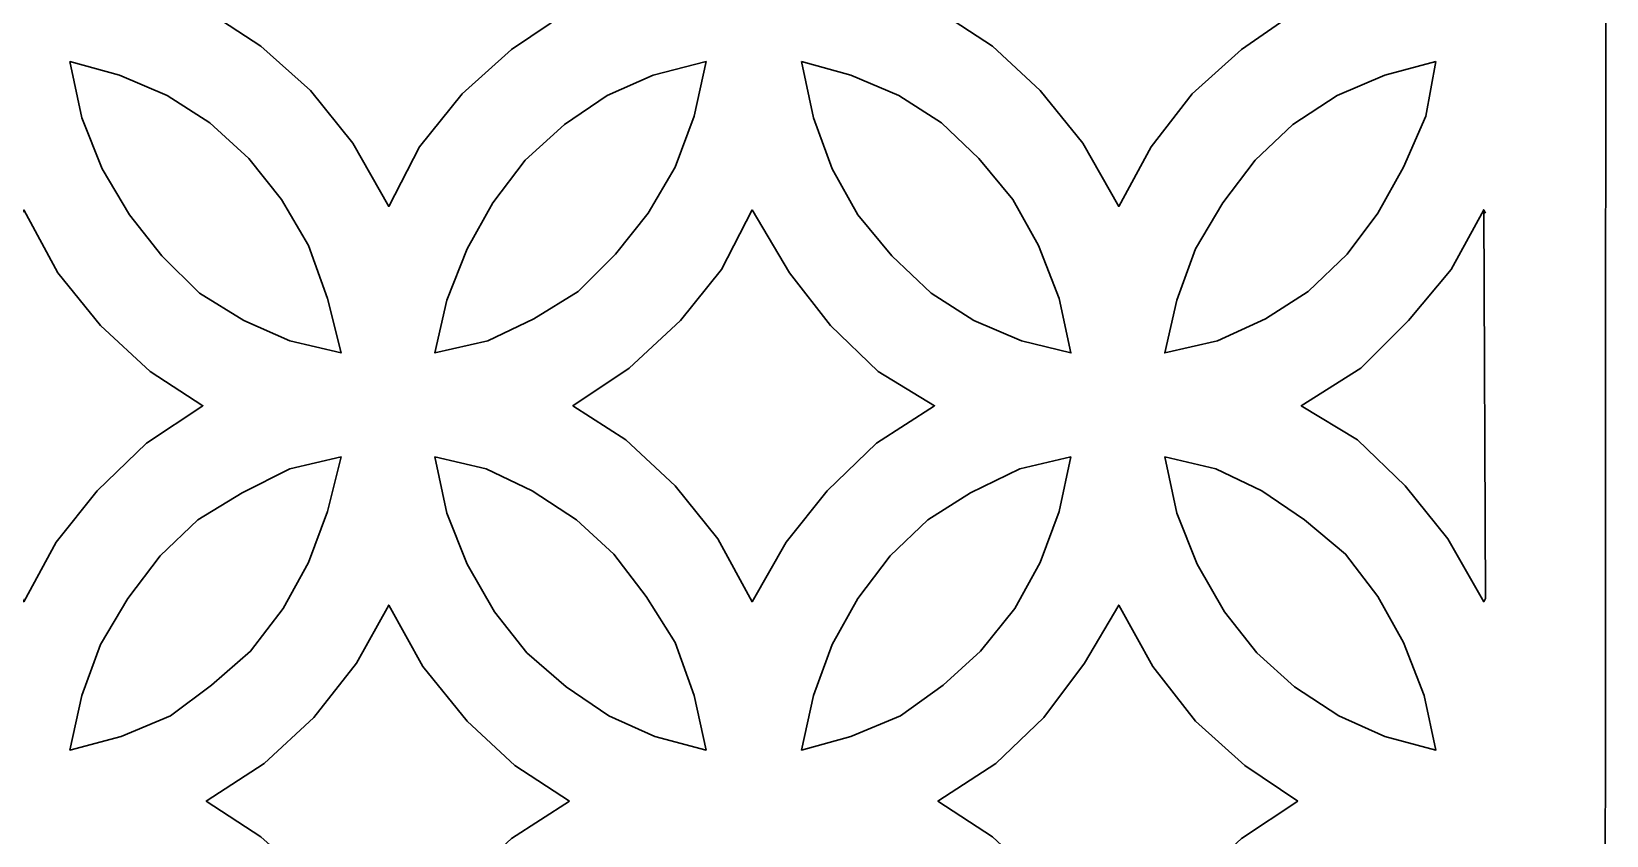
# Model space of a CAD drawing. Header units: centimetres. Extents: x -27 to -19.59, y -7.34 to -0.28.
# Drawn here: x -23.292 to -19.586, y -5.286 to -3.393 of the extents above; entities that cross this region are included whole.
import ezdxf

# ---------------------------------------------------------------- set-up
doc = ezdxf.new("R2010")
doc.units = ezdxf.units.CM
doc.header["$MEASUREMENT"] = 0
doc.layers.add('layer 1', color=7, linetype='Continuous')

msp = doc.modelspace()

# ---------------------------------------------------------------- linework, layer by layer
at = {"layer": 'layer 1', "color": 250, "lineweight": 30}
for points, knots in [([(-19.58969, -7.3408), (-19.58969, -7.3408), (-26.99913, -7.3408), (-26.99913, -7.3408), (-26.99913, -7.3408), (-26.99913, -7.3408), (-26.99913, -0.27655), (-26.99913, -0.27655), (-26.99913, -0.27655), (-26.99913, -0.27655), (-19.58568, -0.27655), (-19.58568, -0.27655)], [0, 0, 0, 0, 0.25, 0.25, 0.25, 0.25, 0.5, 0.5, 0.5, 0.5, 1, 1, 1, 1]), ([(-22.02606, -3.34308), (-22.02606, -3.34308), (-22.16253, -3.43539), (-22.16253, -3.43539), (-22.16253, -3.43539), (-22.16253, -3.43539), (-22.27892, -3.53975), (-22.27892, -3.53975), (-22.27892, -3.53975), (-22.27892, -3.53975), (-22.37927, -3.66418), (-22.37927, -3.66418), (-22.37927, -3.66418), (-22.37927, -3.66418), (-22.45152, -3.80466), (-22.45152, -3.80466), (-22.45152, -3.80466), (-22.45152, -3.80466), (-22.53581, -3.65615), (-22.53581, -3.65615), (-22.53581, -3.65615), (-22.53581, -3.65615), (-22.63615, -3.53173), (-22.63615, -3.53173), (-22.63615, -3.53173), (-22.63615, -3.53173), (-22.75255, -3.42737), (-22.75255, -3.42737), (-22.75255, -3.42737), (-22.75255, -3.42737), (-22.88099, -3.34308), (-22.88099, -3.34308), (-22.88099, -3.34308), (-22.88099, -3.34308), (-22.74452, -3.25477), (-22.74452, -3.25477), (-22.74452, -3.25477), (-22.74452, -3.25477), (-22.62812, -3.14239), (-22.62812, -3.14239), (-22.62812, -3.14239), (-22.62812, -3.14239), (-22.52778, -3.01796), (-22.52778, -3.01796), (-22.52778, -3.01796), (-22.52778, -3.01796), (-22.45152, -2.87748), (-22.45152, -2.87748), (-22.45152, -2.87748), (-22.45152, -2.87748), (-22.37124, -3.02599), (-22.37124, -3.02599), (-22.37124, -3.02599), (-22.37124, -3.02599), (-22.26688, -3.15042), (-22.26688, -3.15042), (-22.26688, -3.15042), (-22.26688, -3.15042), (-22.1545, -3.25879), (-22.1545, -3.25879), (-22.1545, -3.25879), (-22.1545, -3.25879), (-22.02606, -3.34308), (-22.02606, -3.34308)], [0, 0, 0, 0, 0.0588235, 0.0588235, 0.0588235, 0.0588235, 0.1176471, 0.1176471, 0.1176471, 0.1176471, 0.1764706, 0.1764706, 0.1764706, 0.1764706, 0.2352941, 0.2352941, 0.2352941, 0.2352941, 0.2941176, 0.2941176, 0.2941176, 0.2941176, 0.3529412, 0.3529412, 0.3529412, 0.3529412, 0.4117647, 0.4117647, 0.4117647, 0.4117647, 0.4705882, 0.4705882, 0.4705882, 0.4705882, 0.5294118, 0.5294118, 0.5294118, 0.5294118, 0.5882353, 0.5882353, 0.5882353, 0.5882353, 0.6470588, 0.6470588, 0.6470588, 0.6470588, 0.7058824, 0.7058824, 0.7058824, 0.7058824, 0.7647059, 0.7647059, 0.7647059, 0.7647059, 0.8235294, 0.8235294, 0.8235294, 0.8235294, 0.8823529, 0.8823529, 0.8823529, 0.8823529, 1, 1, 1, 1]), ([(-20.31217, -3.34308), (-20.31217, -3.34308), (-20.44463, -3.43539), (-20.44463, -3.43539), (-20.44463, -3.43539), (-20.44463, -3.43539), (-20.56103, -3.53975), (-20.56103, -3.53975), (-20.56103, -3.53975), (-20.56103, -3.53975), (-20.65736, -3.66418), (-20.65736, -3.66418), (-20.65736, -3.66418), (-20.65736, -3.66418), (-20.7336, -3.80466), (-20.7336, -3.80466), (-20.7336, -3.80466), (-20.7336, -3.80466), (-20.81791, -3.65615), (-20.81791, -3.65615), (-20.81791, -3.65615), (-20.81791, -3.65615), (-20.91825, -3.53173), (-20.91825, -3.53173), (-20.91825, -3.53173), (-20.91825, -3.53173), (-21.03064, -3.42737), (-21.03064, -3.42737), (-21.03064, -3.42737), (-21.03064, -3.42737), (-21.15908, -3.34308), (-21.15908, -3.34308), (-21.15908, -3.34308), (-21.15908, -3.34308), (-21.02261, -3.25477), (-21.02261, -3.25477), (-21.02261, -3.25477), (-21.02261, -3.25477), (-20.91023, -3.14239), (-20.91023, -3.14239), (-20.91023, -3.14239), (-20.91023, -3.14239), (-20.8139, -3.01796), (-20.8139, -3.01796), (-20.8139, -3.01796), (-20.8139, -3.01796), (-20.7336, -2.87748), (-20.7336, -2.87748), (-20.7336, -2.87748), (-20.7336, -2.87748), (-20.65334, -3.02599), (-20.65334, -3.02599), (-20.65334, -3.02599), (-20.65334, -3.02599), (-20.553, -3.15042), (-20.553, -3.15042), (-20.553, -3.15042), (-20.553, -3.15042), (-20.4366, -3.25879), (-20.4366, -3.25879), (-20.4366, -3.25879), (-20.4366, -3.25879), (-20.31217, -3.34308), (-20.31217, -3.34308)], [0, 0, 0, 0, 0.0588235, 0.0588235, 0.0588235, 0.0588235, 0.1176471, 0.1176471, 0.1176471, 0.1176471, 0.1764706, 0.1764706, 0.1764706, 0.1764706, 0.2352941, 0.2352941, 0.2352941, 0.2352941, 0.2941176, 0.2941176, 0.2941176, 0.2941176, 0.3529412, 0.3529412, 0.3529412, 0.3529412, 0.4117647, 0.4117647, 0.4117647, 0.4117647, 0.4705882, 0.4705882, 0.4705882, 0.4705882, 0.5294118, 0.5294118, 0.5294118, 0.5294118, 0.5882353, 0.5882353, 0.5882353, 0.5882353, 0.6470588, 0.6470588, 0.6470588, 0.6470588, 0.7058824, 0.7058824, 0.7058824, 0.7058824, 0.7647059, 0.7647059, 0.7647059, 0.7647059, 0.8235294, 0.8235294, 0.8235294, 0.8235294, 0.8823529, 0.8823529, 0.8823529, 0.8823529, 1, 1, 1, 1]), ([(-23.20209, -3.46349), (-23.20209, -3.46349), (-23.174, -3.59594), (-23.174, -3.59594), (-23.174, -3.59594), (-23.174, -3.59594), (-23.12583, -3.71636), (-23.12583, -3.71636), (-23.12583, -3.71636), (-23.12583, -3.71636), (-23.06161, -3.82473), (-23.06161, -3.82473), (-23.06161, -3.82473), (-23.06161, -3.82473), (-22.98535, -3.92106), (-22.98535, -3.92106), (-22.98535, -3.92106), (-22.98535, -3.92106), (-22.89705, -4.00936), (-22.89705, -4.00936), (-22.89705, -4.00936), (-22.89705, -4.00936), (-22.79269, -4.07359), (-22.79269, -4.07359), (-22.79269, -4.07359), (-22.79269, -4.07359), (-22.68432, -4.12175), (-22.68432, -4.12175), (-22.68432, -4.12175), (-22.68432, -4.12175), (-22.5639, -4.14985), (-22.5639, -4.14985), (-22.5639, -4.14985), (-22.5639, -4.14985), (-22.59601, -4.02141), (-22.59601, -4.02141), (-22.59601, -4.02141), (-22.59601, -4.02141), (-22.64016, -3.89698), (-22.64016, -3.89698), (-22.64016, -3.89698), (-22.64016, -3.89698), (-22.70439, -3.78861), (-22.70439, -3.78861), (-22.70439, -3.78861), (-22.70439, -3.78861), (-22.78065, -3.69228), (-22.78065, -3.69228), (-22.78065, -3.69228), (-22.78065, -3.69228), (-22.87296, -3.60799), (-22.87296, -3.60799), (-22.87296, -3.60799), (-22.87296, -3.60799), (-22.97331, -3.54377), (-22.97331, -3.54377), (-22.97331, -3.54377), (-22.97331, -3.54377), (-23.08569, -3.4956), (-23.08569, -3.4956), (-23.08569, -3.4956), (-23.08569, -3.4956), (-23.20209, -3.46349), (-23.20209, -3.46349)], [0, 0, 0, 0, 0.0588235, 0.0588235, 0.0588235, 0.0588235, 0.1176471, 0.1176471, 0.1176471, 0.1176471, 0.1764706, 0.1764706, 0.1764706, 0.1764706, 0.2352941, 0.2352941, 0.2352941, 0.2352941, 0.2941176, 0.2941176, 0.2941176, 0.2941176, 0.3529412, 0.3529412, 0.3529412, 0.3529412, 0.4117647, 0.4117647, 0.4117647, 0.4117647, 0.4705882, 0.4705882, 0.4705882, 0.4705882, 0.5294118, 0.5294118, 0.5294118, 0.5294118, 0.5882353, 0.5882353, 0.5882353, 0.5882353, 0.6470588, 0.6470588, 0.6470588, 0.6470588, 0.7058824, 0.7058824, 0.7058824, 0.7058824, 0.7647059, 0.7647059, 0.7647059, 0.7647059, 0.8235294, 0.8235294, 0.8235294, 0.8235294, 0.8823529, 0.8823529, 0.8823529, 0.8823529, 1, 1, 1, 1]), ([(-21.70495, -3.46349), (-21.70495, -3.46349), (-21.82938, -3.4956), (-21.82938, -3.4956), (-21.82938, -3.4956), (-21.82938, -3.4956), (-21.93775, -3.54377), (-21.93775, -3.54377), (-21.93775, -3.54377), (-21.93775, -3.54377), (-22.0381, -3.612), (-22.0381, -3.612), (-22.0381, -3.612), (-22.0381, -3.612), (-22.13042, -3.69629), (-22.13042, -3.69629), (-22.13042, -3.69629), (-22.13042, -3.69629), (-22.20668, -3.79663), (-22.20668, -3.79663), (-22.20668, -3.79663), (-22.20668, -3.79663), (-22.26688, -3.90501), (-22.26688, -3.90501), (-22.26688, -3.90501), (-22.26688, -3.90501), (-22.31505, -4.02542), (-22.31505, -4.02542), (-22.31505, -4.02542), (-22.31505, -4.02542), (-22.34315, -4.14985), (-22.34315, -4.14985), (-22.34315, -4.14985), (-22.34315, -4.14985), (-22.21872, -4.12175), (-22.21872, -4.12175), (-22.21872, -4.12175), (-22.21872, -4.12175), (-22.11035, -4.06957), (-22.11035, -4.06957), (-22.11035, -4.06957), (-22.11035, -4.06957), (-22.00599, -4.00535), (-22.00599, -4.00535), (-22.00599, -4.00535), (-22.00599, -4.00535), (-21.91768, -3.91705), (-21.91768, -3.91705), (-21.91768, -3.91705), (-21.91768, -3.91705), (-21.84142, -3.82072), (-21.84142, -3.82072), (-21.84142, -3.82072), (-21.84142, -3.82072), (-21.7772, -3.71235), (-21.7772, -3.71235), (-21.7772, -3.71235), (-21.7772, -3.71235), (-21.73305, -3.59193), (-21.73305, -3.59193), (-21.73305, -3.59193), (-21.73305, -3.59193), (-21.70495, -3.46349), (-21.70495, -3.46349)], [0, 0, 0, 0, 0.0588235, 0.0588235, 0.0588235, 0.0588235, 0.1176471, 0.1176471, 0.1176471, 0.1176471, 0.1764706, 0.1764706, 0.1764706, 0.1764706, 0.2352941, 0.2352941, 0.2352941, 0.2352941, 0.2941176, 0.2941176, 0.2941176, 0.2941176, 0.3529412, 0.3529412, 0.3529412, 0.3529412, 0.4117647, 0.4117647, 0.4117647, 0.4117647, 0.4705882, 0.4705882, 0.4705882, 0.4705882, 0.5294118, 0.5294118, 0.5294118, 0.5294118, 0.5882353, 0.5882353, 0.5882353, 0.5882353, 0.6470588, 0.6470588, 0.6470588, 0.6470588, 0.7058824, 0.7058824, 0.7058824, 0.7058824, 0.7647059, 0.7647059, 0.7647059, 0.7647059, 0.8235294, 0.8235294, 0.8235294, 0.8235294, 0.8823529, 0.8823529, 0.8823529, 0.8823529, 1, 1, 1, 1]), ([(-21.48018, -3.46349), (-21.48018, -3.46349), (-21.45209, -3.59594), (-21.45209, -3.59594), (-21.45209, -3.59594), (-21.45209, -3.59594), (-21.40793, -3.71636), (-21.40793, -3.71636), (-21.40793, -3.71636), (-21.40793, -3.71636), (-21.34773, -3.82473), (-21.34773, -3.82473), (-21.34773, -3.82473), (-21.34773, -3.82473), (-21.26745, -3.92106), (-21.26745, -3.92106), (-21.26745, -3.92106), (-21.26745, -3.92106), (-21.17514, -4.00936), (-21.17514, -4.00936), (-21.17514, -4.00936), (-21.17514, -4.00936), (-21.07479, -4.07359), (-21.07479, -4.07359), (-21.07479, -4.07359), (-21.07479, -4.07359), (-20.96241, -4.12175), (-20.96241, -4.12175), (-20.96241, -4.12175), (-20.96241, -4.12175), (-20.846, -4.14985), (-20.846, -4.14985), (-20.846, -4.14985), (-20.846, -4.14985), (-20.8741, -4.02141), (-20.8741, -4.02141), (-20.8741, -4.02141), (-20.8741, -4.02141), (-20.92227, -3.89698), (-20.92227, -3.89698), (-20.92227, -3.89698), (-20.92227, -3.89698), (-20.98247, -3.78861), (-20.98247, -3.78861), (-20.98247, -3.78861), (-20.98247, -3.78861), (-21.06275, -3.69228), (-21.06275, -3.69228), (-21.06275, -3.69228), (-21.06275, -3.69228), (-21.15105, -3.60799), (-21.15105, -3.60799), (-21.15105, -3.60799), (-21.15105, -3.60799), (-21.25138, -3.54377), (-21.25138, -3.54377), (-21.25138, -3.54377), (-21.25138, -3.54377), (-21.36378, -3.4956), (-21.36378, -3.4956), (-21.36378, -3.4956), (-21.36378, -3.4956), (-21.48018, -3.46349), (-21.48018, -3.46349)], [0, 0, 0, 0, 0.0588235, 0.0588235, 0.0588235, 0.0588235, 0.1176471, 0.1176471, 0.1176471, 0.1176471, 0.1764706, 0.1764706, 0.1764706, 0.1764706, 0.2352941, 0.2352941, 0.2352941, 0.2352941, 0.2941176, 0.2941176, 0.2941176, 0.2941176, 0.3529412, 0.3529412, 0.3529412, 0.3529412, 0.4117647, 0.4117647, 0.4117647, 0.4117647, 0.4705882, 0.4705882, 0.4705882, 0.4705882, 0.5294118, 0.5294118, 0.5294118, 0.5294118, 0.5882353, 0.5882353, 0.5882353, 0.5882353, 0.6470588, 0.6470588, 0.6470588, 0.6470588, 0.7058824, 0.7058824, 0.7058824, 0.7058824, 0.7647059, 0.7647059, 0.7647059, 0.7647059, 0.8235294, 0.8235294, 0.8235294, 0.8235294, 0.8823529, 0.8823529, 0.8823529, 0.8823529, 1, 1, 1, 1]), ([(-19.98706, -3.46349), (-19.98706, -3.46349), (-20.10747, -3.4956), (-20.10747, -3.4956), (-20.10747, -3.4956), (-20.10747, -3.4956), (-20.21984, -3.54377), (-20.21984, -3.54377), (-20.21984, -3.54377), (-20.21984, -3.54377), (-20.32421, -3.612), (-20.32421, -3.612), (-20.32421, -3.612), (-20.32421, -3.612), (-20.41252, -3.69629), (-20.41252, -3.69629), (-20.41252, -3.69629), (-20.41252, -3.69629), (-20.48878, -3.79663), (-20.48878, -3.79663), (-20.48878, -3.79663), (-20.48878, -3.79663), (-20.553, -3.90501), (-20.553, -3.90501), (-20.553, -3.90501), (-20.553, -3.90501), (-20.59715, -4.02542), (-20.59715, -4.02542), (-20.59715, -4.02542), (-20.59715, -4.02542), (-20.62525, -4.14985), (-20.62525, -4.14985), (-20.62525, -4.14985), (-20.62525, -4.14985), (-20.50082, -4.12175), (-20.50082, -4.12175), (-20.50082, -4.12175), (-20.50082, -4.12175), (-20.38844, -4.06957), (-20.38844, -4.06957), (-20.38844, -4.06957), (-20.38844, -4.06957), (-20.28809, -4.00535), (-20.28809, -4.00535), (-20.28809, -4.00535), (-20.28809, -4.00535), (-20.19577, -3.91705), (-20.19577, -3.91705), (-20.19577, -3.91705), (-20.19577, -3.91705), (-20.12353, -3.82072), (-20.12353, -3.82072), (-20.12353, -3.82072), (-20.12353, -3.82072), (-20.06332, -3.71235), (-20.06332, -3.71235), (-20.06332, -3.71235), (-20.06332, -3.71235), (-20.01114, -3.59193), (-20.01114, -3.59193), (-20.01114, -3.59193), (-20.01114, -3.59193), (-19.98706, -3.46349), (-19.98706, -3.46349)], [0, 0, 0, 0, 0.0588235, 0.0588235, 0.0588235, 0.0588235, 0.1176471, 0.1176471, 0.1176471, 0.1176471, 0.1764706, 0.1764706, 0.1764706, 0.1764706, 0.2352941, 0.2352941, 0.2352941, 0.2352941, 0.2941176, 0.2941176, 0.2941176, 0.2941176, 0.3529412, 0.3529412, 0.3529412, 0.3529412, 0.4117647, 0.4117647, 0.4117647, 0.4117647, 0.4705882, 0.4705882, 0.4705882, 0.4705882, 0.5294118, 0.5294118, 0.5294118, 0.5294118, 0.5882353, 0.5882353, 0.5882353, 0.5882353, 0.6470588, 0.6470588, 0.6470588, 0.6470588, 0.7058824, 0.7058824, 0.7058824, 0.7058824, 0.7647059, 0.7647059, 0.7647059, 0.7647059, 0.8235294, 0.8235294, 0.8235294, 0.8235294, 0.8823529, 0.8823529, 0.8823529, 0.8823529, 1, 1, 1, 1]), ([(-23.31046, -3.81269), (-23.31046, -3.81269), (-23.23019, -3.9612), (-23.23019, -3.9612), (-23.23019, -3.9612), (-23.23019, -3.9612), (-23.12984, -4.08563), (-23.12984, -4.08563), (-23.12984, -4.08563), (-23.12984, -4.08563), (-23.01344, -4.194), (-23.01344, -4.194), (-23.01344, -4.194), (-23.01344, -4.194), (-22.88902, -4.27427), (-22.88902, -4.27427), (-22.88902, -4.27427), (-22.88902, -4.27427), (-23.02147, -4.36258), (-23.02147, -4.36258), (-23.02147, -4.36258), (-23.02147, -4.36258), (-23.13787, -4.47496), (-23.13787, -4.47496), (-23.13787, -4.47496), (-23.13787, -4.47496), (-23.2342, -4.59538), (-23.2342, -4.59538), (-23.2342, -4.59538), (-23.2342, -4.59538), (-23.31046, -4.73586), (-23.31046, -4.73586), (-23.31046, -4.73586), (-23.31046, -4.73586), (-23.39475, -4.58735), (-23.39475, -4.58735), (-23.39475, -4.58735), (-23.39475, -4.58735), (-23.4951, -4.46292), (-23.4951, -4.46292), (-23.4951, -4.46292), (-23.4951, -4.46292), (-23.6115, -4.35455), (-23.6115, -4.35455), (-23.6115, -4.35455), (-23.6115, -4.35455), (-23.73592, -4.27427), (-23.73592, -4.27427), (-23.73592, -4.27427), (-23.73592, -4.27427), (-23.60347, -4.18597), (-23.60347, -4.18597), (-23.60347, -4.18597), (-23.60347, -4.18597), (-23.48707, -4.07359), (-23.48707, -4.07359), (-23.48707, -4.07359), (-23.48707, -4.07359), (-23.39074, -3.95317), (-23.39074, -3.95317), (-23.39074, -3.95317), (-23.39074, -3.95317), (-23.31046, -3.81269), (-23.31046, -3.81269)], [0, 0, 0, 0, 0.0588235, 0.0588235, 0.0588235, 0.0588235, 0.1176471, 0.1176471, 0.1176471, 0.1176471, 0.1764706, 0.1764706, 0.1764706, 0.1764706, 0.2352941, 0.2352941, 0.2352941, 0.2352941, 0.2941176, 0.2941176, 0.2941176, 0.2941176, 0.3529412, 0.3529412, 0.3529412, 0.3529412, 0.4117647, 0.4117647, 0.4117647, 0.4117647, 0.4705882, 0.4705882, 0.4705882, 0.4705882, 0.5294118, 0.5294118, 0.5294118, 0.5294118, 0.5882353, 0.5882353, 0.5882353, 0.5882353, 0.6470588, 0.6470588, 0.6470588, 0.6470588, 0.7058824, 0.7058824, 0.7058824, 0.7058824, 0.7647059, 0.7647059, 0.7647059, 0.7647059, 0.8235294, 0.8235294, 0.8235294, 0.8235294, 0.8823529, 0.8823529, 0.8823529, 0.8823529, 1, 1, 1, 1]), ([(-21.59658, -3.81269), (-21.59658, -3.81269), (-21.50828, -3.9612), (-21.50828, -3.9612), (-21.50828, -3.9612), (-21.50828, -3.9612), (-21.41195, -4.08563), (-21.41195, -4.08563), (-21.41195, -4.08563), (-21.41195, -4.08563), (-21.29956, -4.194), (-21.29956, -4.194), (-21.29956, -4.194), (-21.29956, -4.194), (-21.16711, -4.27427), (-21.16711, -4.27427), (-21.16711, -4.27427), (-21.16711, -4.27427), (-21.30358, -4.36258), (-21.30358, -4.36258), (-21.30358, -4.36258), (-21.30358, -4.36258), (-21.41998, -4.47496), (-21.41998, -4.47496), (-21.41998, -4.47496), (-21.41998, -4.47496), (-21.51631, -4.59538), (-21.51631, -4.59538), (-21.51631, -4.59538), (-21.51631, -4.59538), (-21.59658, -4.73586), (-21.59658, -4.73586), (-21.59658, -4.73586), (-21.59658, -4.73586), (-21.67686, -4.58735), (-21.67686, -4.58735), (-21.67686, -4.58735), (-21.67686, -4.58735), (-21.7772, -4.46292), (-21.7772, -4.46292), (-21.7772, -4.46292), (-21.7772, -4.46292), (-21.8936, -4.35455), (-21.8936, -4.35455), (-21.8936, -4.35455), (-21.8936, -4.35455), (-22.01803, -4.27427), (-22.01803, -4.27427), (-22.01803, -4.27427), (-22.01803, -4.27427), (-21.88557, -4.18597), (-21.88557, -4.18597), (-21.88557, -4.18597), (-21.88557, -4.18597), (-21.76514, -4.07359), (-21.76514, -4.07359), (-21.76514, -4.07359), (-21.76514, -4.07359), (-21.66883, -3.95317), (-21.66883, -3.95317), (-21.66883, -3.95317), (-21.66883, -3.95317), (-21.59658, -3.81269), (-21.59658, -3.81269)], [0, 0, 0, 0, 0.0588235, 0.0588235, 0.0588235, 0.0588235, 0.1176471, 0.1176471, 0.1176471, 0.1176471, 0.1764706, 0.1764706, 0.1764706, 0.1764706, 0.2352941, 0.2352941, 0.2352941, 0.2352941, 0.2941176, 0.2941176, 0.2941176, 0.2941176, 0.3529412, 0.3529412, 0.3529412, 0.3529412, 0.4117647, 0.4117647, 0.4117647, 0.4117647, 0.4705882, 0.4705882, 0.4705882, 0.4705882, 0.5294118, 0.5294118, 0.5294118, 0.5294118, 0.5882353, 0.5882353, 0.5882353, 0.5882353, 0.6470588, 0.6470588, 0.6470588, 0.6470588, 0.7058824, 0.7058824, 0.7058824, 0.7058824, 0.7647059, 0.7647059, 0.7647059, 0.7647059, 0.8235294, 0.8235294, 0.8235294, 0.8235294, 0.8823529, 0.8823529, 0.8823529, 0.8823529, 1, 1, 1, 1]), ([(-19.87066, -3.82072), (-19.87066, -3.82072), (-19.87467, -3.81269), (-19.87467, -3.81269), (-19.87467, -3.81269), (-19.87467, -3.81269), (-19.87066, -4.72783), (-19.87066, -4.72783), (-19.87066, -4.72783), (-19.87066, -4.72783), (-19.87467, -4.73586), (-19.87467, -4.73586), (-19.87467, -4.73586), (-19.87467, -4.73586), (-19.95896, -4.58735), (-19.95896, -4.58735), (-19.95896, -4.58735), (-19.95896, -4.58735), (-20.05931, -4.46292), (-20.05931, -4.46292), (-20.05931, -4.46292), (-20.05931, -4.46292), (-20.17169, -4.35455), (-20.17169, -4.35455), (-20.17169, -4.35455), (-20.17169, -4.35455), (-20.30414, -4.27427), (-20.30414, -4.27427), (-20.30414, -4.27427), (-20.30414, -4.27427), (-20.16367, -4.18597), (-20.16367, -4.18597), (-20.16367, -4.18597), (-20.16367, -4.18597), (-20.05128, -4.07359), (-20.05128, -4.07359), (-20.05128, -4.07359), (-20.05128, -4.07359), (-19.95093, -3.95317), (-19.95093, -3.95317), (-19.95093, -3.95317), (-19.95093, -3.95317), (-19.87467, -3.81269), (-19.87467, -3.81269), (-19.87467, -3.81269), (-19.87467, -3.81269), (-19.87066, -3.82072), (-19.87066, -3.82072)], [0, 0, 0, 0, 0.0769231, 0.0769231, 0.0769231, 0.0769231, 0.1538462, 0.1538462, 0.1538462, 0.1538462, 0.2307692, 0.2307692, 0.2307692, 0.2307692, 0.3076923, 0.3076923, 0.3076923, 0.3076923, 0.3846154, 0.3846154, 0.3846154, 0.3846154, 0.4615385, 0.4615385, 0.4615385, 0.4615385, 0.5384615, 0.5384615, 0.5384615, 0.5384615, 0.6153846, 0.6153846, 0.6153846, 0.6153846, 0.6923077, 0.6923077, 0.6923077, 0.6923077, 0.7692308, 0.7692308, 0.7692308, 0.7692308, 0.8461538, 0.8461538, 0.8461538, 0.8461538, 1, 1, 1, 1]), ([(-22.5639, -4.39469), (-22.5639, -4.39469), (-22.68432, -4.42278), (-22.68432, -4.42278), (-22.68432, -4.42278), (-22.68432, -4.42278), (-22.7967, -4.47898), (-22.7967, -4.47898), (-22.7967, -4.47898), (-22.7967, -4.47898), (-22.90106, -4.5432), (-22.90106, -4.5432), (-22.90106, -4.5432), (-22.90106, -4.5432), (-22.98936, -4.62749), (-22.98936, -4.62749), (-22.98936, -4.62749), (-22.98936, -4.62749), (-23.06563, -4.72783), (-23.06563, -4.72783), (-23.06563, -4.72783), (-23.06563, -4.72783), (-23.12984, -4.8362), (-23.12984, -4.8362), (-23.12984, -4.8362), (-23.12984, -4.8362), (-23.174, -4.95662), (-23.174, -4.95662), (-23.174, -4.95662), (-23.174, -4.95662), (-23.20209, -5.08506), (-23.20209, -5.08506), (-23.20209, -5.08506), (-23.20209, -5.08506), (-23.08168, -5.05294), (-23.08168, -5.05294), (-23.08168, -5.05294), (-23.08168, -5.05294), (-22.96528, -5.00476), (-22.96528, -5.00476), (-22.96528, -5.00476), (-22.96528, -5.00476), (-22.86895, -4.93253), (-22.86895, -4.93253), (-22.86895, -4.93253), (-22.86895, -4.93253), (-22.77663, -4.85226), (-22.77663, -4.85226), (-22.77663, -4.85226), (-22.77663, -4.85226), (-22.70037, -4.75191), (-22.70037, -4.75191), (-22.70037, -4.75191), (-22.70037, -4.75191), (-22.64016, -4.64354), (-22.64016, -4.64354), (-22.64016, -4.64354), (-22.64016, -4.64354), (-22.59601, -4.52313), (-22.59601, -4.52313), (-22.59601, -4.52313), (-22.59601, -4.52313), (-22.5639, -4.39469), (-22.5639, -4.39469)], [0, 0, 0, 0, 0.0588235, 0.0588235, 0.0588235, 0.0588235, 0.1176471, 0.1176471, 0.1176471, 0.1176471, 0.1764706, 0.1764706, 0.1764706, 0.1764706, 0.2352941, 0.2352941, 0.2352941, 0.2352941, 0.2941176, 0.2941176, 0.2941176, 0.2941176, 0.3529412, 0.3529412, 0.3529412, 0.3529412, 0.4117647, 0.4117647, 0.4117647, 0.4117647, 0.4705882, 0.4705882, 0.4705882, 0.4705882, 0.5294118, 0.5294118, 0.5294118, 0.5294118, 0.5882353, 0.5882353, 0.5882353, 0.5882353, 0.6470588, 0.6470588, 0.6470588, 0.6470588, 0.7058824, 0.7058824, 0.7058824, 0.7058824, 0.7647059, 0.7647059, 0.7647059, 0.7647059, 0.8235294, 0.8235294, 0.8235294, 0.8235294, 0.8823529, 0.8823529, 0.8823529, 0.8823529, 1, 1, 1, 1]), ([(-22.34315, -4.39469), (-22.34315, -4.39469), (-22.31505, -4.52714), (-22.31505, -4.52714), (-22.31505, -4.52714), (-22.31505, -4.52714), (-22.26688, -4.64755), (-22.26688, -4.64755), (-22.26688, -4.64755), (-22.26688, -4.64755), (-22.20266, -4.75994), (-22.20266, -4.75994), (-22.20266, -4.75994), (-22.20266, -4.75994), (-22.1264, -4.85627), (-22.1264, -4.85627), (-22.1264, -4.85627), (-22.1264, -4.85627), (-22.03408, -4.93655), (-22.03408, -4.93655), (-22.03408, -4.93655), (-22.03408, -4.93655), (-21.93374, -5.00476), (-21.93374, -5.00476), (-21.93374, -5.00476), (-21.93374, -5.00476), (-21.82537, -5.05294), (-21.82537, -5.05294), (-21.82537, -5.05294), (-21.82537, -5.05294), (-21.70495, -5.08506), (-21.70495, -5.08506), (-21.70495, -5.08506), (-21.70495, -5.08506), (-21.73305, -4.95662), (-21.73305, -4.95662), (-21.73305, -4.95662), (-21.73305, -4.95662), (-21.7772, -4.83219), (-21.7772, -4.83219), (-21.7772, -4.83219), (-21.7772, -4.83219), (-21.84544, -4.72382), (-21.84544, -4.72382), (-21.84544, -4.72382), (-21.84544, -4.72382), (-21.9217, -4.62347), (-21.9217, -4.62347), (-21.9217, -4.62347), (-21.9217, -4.62347), (-22.01, -4.5432), (-22.01, -4.5432), (-22.01, -4.5432), (-22.01, -4.5432), (-22.11436, -4.47496), (-22.11436, -4.47496), (-22.11436, -4.47496), (-22.11436, -4.47496), (-22.22273, -4.42278), (-22.22273, -4.42278), (-22.22273, -4.42278), (-22.22273, -4.42278), (-22.34315, -4.39469), (-22.34315, -4.39469)], [0, 0, 0, 0, 0.0588235, 0.0588235, 0.0588235, 0.0588235, 0.1176471, 0.1176471, 0.1176471, 0.1176471, 0.1764706, 0.1764706, 0.1764706, 0.1764706, 0.2352941, 0.2352941, 0.2352941, 0.2352941, 0.2941176, 0.2941176, 0.2941176, 0.2941176, 0.3529412, 0.3529412, 0.3529412, 0.3529412, 0.4117647, 0.4117647, 0.4117647, 0.4117647, 0.4705882, 0.4705882, 0.4705882, 0.4705882, 0.5294118, 0.5294118, 0.5294118, 0.5294118, 0.5882353, 0.5882353, 0.5882353, 0.5882353, 0.6470588, 0.6470588, 0.6470588, 0.6470588, 0.7058824, 0.7058824, 0.7058824, 0.7058824, 0.7647059, 0.7647059, 0.7647059, 0.7647059, 0.8235294, 0.8235294, 0.8235294, 0.8235294, 0.8823529, 0.8823529, 0.8823529, 0.8823529, 1, 1, 1, 1]), ([(-20.846, -4.39469), (-20.846, -4.39469), (-20.96642, -4.42278), (-20.96642, -4.42278), (-20.96642, -4.42278), (-20.96642, -4.42278), (-21.08282, -4.47898), (-21.08282, -4.47898), (-21.08282, -4.47898), (-21.08282, -4.47898), (-21.18316, -4.5432), (-21.18316, -4.5432), (-21.18316, -4.5432), (-21.18316, -4.5432), (-21.27147, -4.62749), (-21.27147, -4.62749), (-21.27147, -4.62749), (-21.27147, -4.62749), (-21.34773, -4.72783), (-21.34773, -4.72783), (-21.34773, -4.72783), (-21.34773, -4.72783), (-21.40793, -4.8362), (-21.40793, -4.8362), (-21.40793, -4.8362), (-21.40793, -4.8362), (-21.45209, -4.95662), (-21.45209, -4.95662), (-21.45209, -4.95662), (-21.45209, -4.95662), (-21.48018, -5.08506), (-21.48018, -5.08506), (-21.48018, -5.08506), (-21.48018, -5.08506), (-21.36378, -5.05294), (-21.36378, -5.05294), (-21.36378, -5.05294), (-21.36378, -5.05294), (-21.24737, -5.00476), (-21.24737, -5.00476), (-21.24737, -5.00476), (-21.24737, -5.00476), (-21.14704, -4.93253), (-21.14704, -4.93253), (-21.14704, -4.93253), (-21.14704, -4.93253), (-21.05874, -4.85226), (-21.05874, -4.85226), (-21.05874, -4.85226), (-21.05874, -4.85226), (-20.97846, -4.75191), (-20.97846, -4.75191), (-20.97846, -4.75191), (-20.97846, -4.75191), (-20.91825, -4.64354), (-20.91825, -4.64354), (-20.91825, -4.64354), (-20.91825, -4.64354), (-20.8741, -4.52313), (-20.8741, -4.52313), (-20.8741, -4.52313), (-20.8741, -4.52313), (-20.846, -4.39469), (-20.846, -4.39469)], [0, 0, 0, 0, 0.0588235, 0.0588235, 0.0588235, 0.0588235, 0.1176471, 0.1176471, 0.1176471, 0.1176471, 0.1764706, 0.1764706, 0.1764706, 0.1764706, 0.2352941, 0.2352941, 0.2352941, 0.2352941, 0.2941176, 0.2941176, 0.2941176, 0.2941176, 0.3529412, 0.3529412, 0.3529412, 0.3529412, 0.4117647, 0.4117647, 0.4117647, 0.4117647, 0.4705882, 0.4705882, 0.4705882, 0.4705882, 0.5294118, 0.5294118, 0.5294118, 0.5294118, 0.5882353, 0.5882353, 0.5882353, 0.5882353, 0.6470588, 0.6470588, 0.6470588, 0.6470588, 0.7058824, 0.7058824, 0.7058824, 0.7058824, 0.7647059, 0.7647059, 0.7647059, 0.7647059, 0.8235294, 0.8235294, 0.8235294, 0.8235294, 0.8823529, 0.8823529, 0.8823529, 0.8823529, 1, 1, 1, 1]), ([(-20.62525, -4.39469), (-20.62525, -4.39469), (-20.59715, -4.52714), (-20.59715, -4.52714), (-20.59715, -4.52714), (-20.59715, -4.52714), (-20.54899, -4.64755), (-20.54899, -4.64755), (-20.54899, -4.64755), (-20.54899, -4.64755), (-20.48476, -4.75994), (-20.48476, -4.75994), (-20.48476, -4.75994), (-20.48476, -4.75994), (-20.4085, -4.85627), (-20.4085, -4.85627), (-20.4085, -4.85627), (-20.4085, -4.85627), (-20.3202, -4.93655), (-20.3202, -4.93655), (-20.3202, -4.93655), (-20.3202, -4.93655), (-20.21583, -5.00476), (-20.21583, -5.00476), (-20.21583, -5.00476), (-20.21583, -5.00476), (-20.10747, -5.05294), (-20.10747, -5.05294), (-20.10747, -5.05294), (-20.10747, -5.05294), (-19.98706, -5.08506), (-19.98706, -5.08506), (-19.98706, -5.08506), (-19.98706, -5.08506), (-20.01515, -4.95662), (-20.01515, -4.95662), (-20.01515, -4.95662), (-20.01515, -4.95662), (-20.06332, -4.83219), (-20.06332, -4.83219), (-20.06332, -4.83219), (-20.06332, -4.83219), (-20.12353, -4.72382), (-20.12353, -4.72382), (-20.12353, -4.72382), (-20.12353, -4.72382), (-20.19979, -4.62347), (-20.19979, -4.62347), (-20.19979, -4.62347), (-20.19979, -4.62347), (-20.29612, -4.5432), (-20.29612, -4.5432), (-20.29612, -4.5432), (-20.29612, -4.5432), (-20.39646, -4.47496), (-20.39646, -4.47496), (-20.39646, -4.47496), (-20.39646, -4.47496), (-20.50483, -4.42278), (-20.50483, -4.42278), (-20.50483, -4.42278), (-20.50483, -4.42278), (-20.62525, -4.39469), (-20.62525, -4.39469)], [0, 0, 0, 0, 0.0588235, 0.0588235, 0.0588235, 0.0588235, 0.1176471, 0.1176471, 0.1176471, 0.1176471, 0.1764706, 0.1764706, 0.1764706, 0.1764706, 0.2352941, 0.2352941, 0.2352941, 0.2352941, 0.2941176, 0.2941176, 0.2941176, 0.2941176, 0.3529412, 0.3529412, 0.3529412, 0.3529412, 0.4117647, 0.4117647, 0.4117647, 0.4117647, 0.4705882, 0.4705882, 0.4705882, 0.4705882, 0.5294118, 0.5294118, 0.5294118, 0.5294118, 0.5882353, 0.5882353, 0.5882353, 0.5882353, 0.6470588, 0.6470588, 0.6470588, 0.6470588, 0.7058824, 0.7058824, 0.7058824, 0.7058824, 0.7647059, 0.7647059, 0.7647059, 0.7647059, 0.8235294, 0.8235294, 0.8235294, 0.8235294, 0.8823529, 0.8823529, 0.8823529, 0.8823529, 1, 1, 1, 1]), ([(-22.02606, -5.20547), (-22.02606, -5.20547), (-22.16253, -5.29377), (-22.16253, -5.29377), (-22.16253, -5.29377), (-22.16253, -5.29377), (-22.27892, -5.40214), (-22.27892, -5.40214), (-22.27892, -5.40214), (-22.27892, -5.40214), (-22.37927, -5.53057), (-22.37927, -5.53057), (-22.37927, -5.53057), (-22.37927, -5.53057), (-22.45152, -5.66705), (-22.45152, -5.66705), (-22.45152, -5.66705), (-22.45152, -5.66705), (-22.53581, -5.52254), (-22.53581, -5.52254), (-22.53581, -5.52254), (-22.53581, -5.52254), (-22.63615, -5.39412), (-22.63615, -5.39412), (-22.63615, -5.39412), (-22.63615, -5.39412), (-22.75255, -5.28976), (-22.75255, -5.28976), (-22.75255, -5.28976), (-22.75255, -5.28976), (-22.88099, -5.20547), (-22.88099, -5.20547), (-22.88099, -5.20547), (-22.88099, -5.20547), (-22.74452, -5.11717), (-22.74452, -5.11717), (-22.74452, -5.11717), (-22.74452, -5.11717), (-22.62812, -5.00879), (-22.62812, -5.00879), (-22.62812, -5.00879), (-22.62812, -5.00879), (-22.52778, -4.88035), (-22.52778, -4.88035), (-22.52778, -4.88035), (-22.52778, -4.88035), (-22.45152, -4.74389), (-22.45152, -4.74389), (-22.45152, -4.74389), (-22.45152, -4.74389), (-22.37124, -4.88838), (-22.37124, -4.88838), (-22.37124, -4.88838), (-22.37124, -4.88838), (-22.26688, -5.01682), (-22.26688, -5.01682), (-22.26688, -5.01682), (-22.26688, -5.01682), (-22.1545, -5.12118), (-22.1545, -5.12118), (-22.1545, -5.12118), (-22.1545, -5.12118), (-22.02606, -5.20547), (-22.02606, -5.20547)], [0, 0, 0, 0, 0.0588235, 0.0588235, 0.0588235, 0.0588235, 0.1176471, 0.1176471, 0.1176471, 0.1176471, 0.1764706, 0.1764706, 0.1764706, 0.1764706, 0.2352941, 0.2352941, 0.2352941, 0.2352941, 0.2941176, 0.2941176, 0.2941176, 0.2941176, 0.3529412, 0.3529412, 0.3529412, 0.3529412, 0.4117647, 0.4117647, 0.4117647, 0.4117647, 0.4705882, 0.4705882, 0.4705882, 0.4705882, 0.5294118, 0.5294118, 0.5294118, 0.5294118, 0.5882353, 0.5882353, 0.5882353, 0.5882353, 0.6470588, 0.6470588, 0.6470588, 0.6470588, 0.7058824, 0.7058824, 0.7058824, 0.7058824, 0.7647059, 0.7647059, 0.7647059, 0.7647059, 0.8235294, 0.8235294, 0.8235294, 0.8235294, 0.8823529, 0.8823529, 0.8823529, 0.8823529, 1, 1, 1, 1]), ([(-20.31217, -5.20547), (-20.31217, -5.20547), (-20.44463, -5.29377), (-20.44463, -5.29377), (-20.44463, -5.29377), (-20.44463, -5.29377), (-20.56103, -5.40214), (-20.56103, -5.40214), (-20.56103, -5.40214), (-20.56103, -5.40214), (-20.65736, -5.53057), (-20.65736, -5.53057), (-20.65736, -5.53057), (-20.65736, -5.53057), (-20.7336, -5.66705), (-20.7336, -5.66705), (-20.7336, -5.66705), (-20.7336, -5.66705), (-20.81791, -5.52254), (-20.81791, -5.52254), (-20.81791, -5.52254), (-20.81791, -5.52254), (-20.91825, -5.39412), (-20.91825, -5.39412), (-20.91825, -5.39412), (-20.91825, -5.39412), (-21.03064, -5.28976), (-21.03064, -5.28976), (-21.03064, -5.28976), (-21.03064, -5.28976), (-21.15908, -5.20547), (-21.15908, -5.20547), (-21.15908, -5.20547), (-21.15908, -5.20547), (-21.02261, -5.11717), (-21.02261, -5.11717), (-21.02261, -5.11717), (-21.02261, -5.11717), (-20.91023, -5.00879), (-20.91023, -5.00879), (-20.91023, -5.00879), (-20.91023, -5.00879), (-20.8139, -4.88035), (-20.8139, -4.88035), (-20.8139, -4.88035), (-20.8139, -4.88035), (-20.7336, -4.74389), (-20.7336, -4.74389), (-20.7336, -4.74389), (-20.7336, -4.74389), (-20.65334, -4.88838), (-20.65334, -4.88838), (-20.65334, -4.88838), (-20.65334, -4.88838), (-20.553, -5.01682), (-20.553, -5.01682), (-20.553, -5.01682), (-20.553, -5.01682), (-20.4366, -5.12118), (-20.4366, -5.12118), (-20.4366, -5.12118), (-20.4366, -5.12118), (-20.31217, -5.20547), (-20.31217, -5.20547)], [0, 0, 0, 0, 0.0588235, 0.0588235, 0.0588235, 0.0588235, 0.1176471, 0.1176471, 0.1176471, 0.1176471, 0.1764706, 0.1764706, 0.1764706, 0.1764706, 0.2352941, 0.2352941, 0.2352941, 0.2352941, 0.2941176, 0.2941176, 0.2941176, 0.2941176, 0.3529412, 0.3529412, 0.3529412, 0.3529412, 0.4117647, 0.4117647, 0.4117647, 0.4117647, 0.4705882, 0.4705882, 0.4705882, 0.4705882, 0.5294118, 0.5294118, 0.5294118, 0.5294118, 0.5882353, 0.5882353, 0.5882353, 0.5882353, 0.6470588, 0.6470588, 0.6470588, 0.6470588, 0.7058824, 0.7058824, 0.7058824, 0.7058824, 0.7647059, 0.7647059, 0.7647059, 0.7647059, 0.8235294, 0.8235294, 0.8235294, 0.8235294, 0.8823529, 0.8823529, 0.8823529, 0.8823529, 1, 1, 1, 1])]:
    msp.add_open_spline(points, degree=3, knots=knots, dxfattribs=at)
msp.add_open_spline([(-19.58568, -0.27655), (-19.58568, -0.27655), (-19.58969, -7.3408), (-19.58969, -7.3408)], degree=3, dxfattribs=at)

doc.saveas('drawing.dxf')
